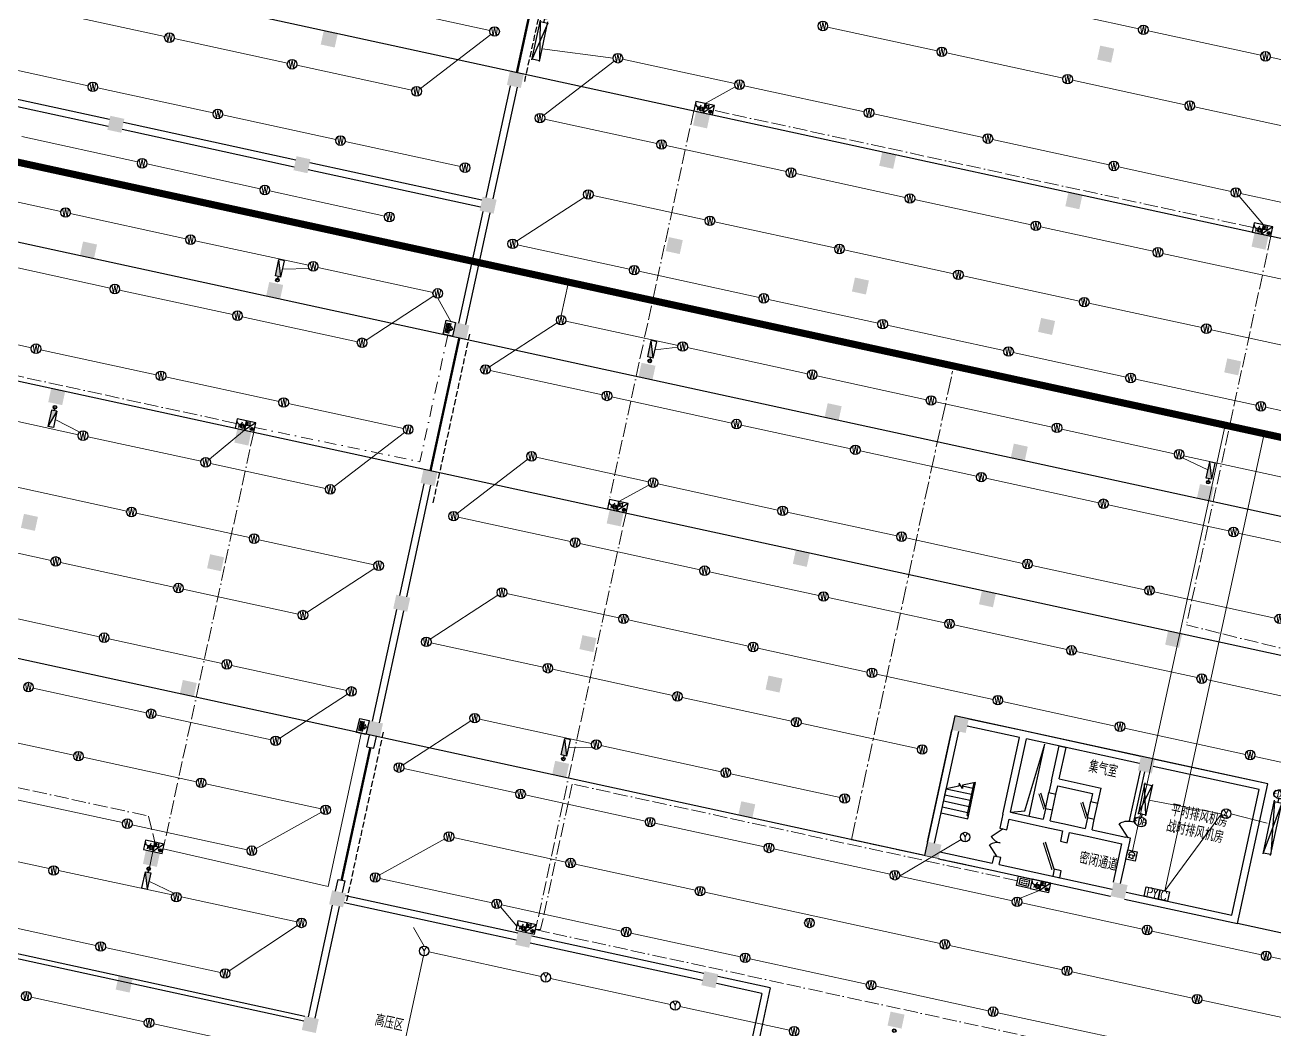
# Model space of a CAD drawing. Extents: x 791398 to 2325386, y -987887 to -518217.
# Drawn here: x 1532237 to 1584734, y -798688 to -756497 of the extents above; entities that cross this region are included whole.
import ezdxf
from ezdxf.enums import TextEntityAlignment as Align

# ---------------------------------------------------------------- set-up
doc = ezdxf.new("R2010")
doc.units = 0
doc.header["$LTSCALE"] = 1000
doc.header["$MEASUREMENT"] = 0
for name, pattern in [('ACAD_ISO11W100', [33.5, 12, -3, 12, -3, 0.5, -3]), ('BORDER', [1.75, 0.5, -0.25, 0.5, -0.25, 0, -0.25]), ('CENTER2', [1.125, 0.75, -0.125, 0.125, -0.125]), ('DASH', [0.35, 0.25, -0.1]), ('DASHDOT', [1, 0.5, -0.25, 0, -0.25]), ('DASHEDX2', [1.5, 1, -0.5]), ('常规', [10, 10, 0])]:
    doc.linetypes.add(name, pattern=pattern)
for name, color, linetype in [('COLUMN', 9, 'Continuous'), ('JPS-X', 1, 'BORDER'), ('JPS-XHS', 7, 'Continuous'), ('K-排风', 2, 'Continuous'), ('K-防火阀', 7, 'Continuous'), ('PS房间字', 3, 'Continuous'), ('RD-equip', 3, 'Continuous'), ('RD-text', 4, 'Continuous'), ('STAIR', 9, 'Continuous'), ('STAIRS', 9, 'Continuous'), ('TEXT', 7, 'Continuous'), ('WALL', 8, 'Continuous'), ('WINDOW', 8, 'Continuous'), ('ZS封堵', 40, 'Continuous'), ('ZS房间字', 6, 'Continuous')]:
    doc.layers.add(name, color=color, linetype=linetype)
doc.layers.add('RD-line', color=2, linetype='Continuous', lineweight=0)
doc.styles.add('_TCH_DIM', font='SIMPLEX', dxfattribs={"bigfont": 'GBCBIG'})
doc.styles.add('FS1', font='txt4', dxfattribs={"width": 0.8, "bigfont": 'fstxt'})
doc.styles.add('FS2', font='tjromans.shx', dxfattribs={"width": 0.8, "bigfont": 'tjhztxt.shx'})
doc.styles.add('K-KHZ', font='tjromans.shx', dxfattribs={"width": 0.8, "bigfont": 'tjhztxt.shx'})
doc.styles.get("Standard").update_dxf_attribs({"font": 'gbenor.shx', "bigfont": 'gbcbig.shx'})

# ---------------------------------------------------------------- blocks, each defined once
blk = doc.blocks.new('FF')
at = {"linetype": 'Continuous'}
for radius in [75, 60]:
    blk.add_circle((0, 0), radius, dxfattribs=at)
blk = doc.blocks.new('DXHS')
at = {"layer": 'JPS-XHS'}
blk.add_hatch(color=256, dxfattribs=at).paths.add_polyline_path([(-350, 240), (-350, 0), (350, 0)])
at = {"layer": 'JPS-XHS', "linetype": 'Continuous'}
for p, q in [((-350, 240), (-350, 0)), ((-350, 240), (350, 240)), ((-350, 0), (350, 0)), ((350, 240), (350, 0))]:
    blk.add_line(p, q, dxfattribs=at)
at = {"layer": 'JPS-XHS'}
blk.add_line((-350, 240), (350, 0), dxfattribs=at)
blk = doc.blocks.new('xxhhsss')
at = {"layer": 'JPS-X', "const_width": 50}
for points in [[(77712, -68725), (77680, -68871)], [(93348, -72119), (93316, -72266)], [(68303, -74357), (68335, -74210)], [(116802, -77211), (116770, -77357)], [(89720, -88830), (89688, -88976)], [(72242, -93733), (72274, -93587)]]:
    blk.add_lwpolyline(points, dxfattribs=at)
at = {"layer": 'JPS-X'}
for p, rotation in [((77680, -68871), 257.7513756366785), ((93316, -72266), 257.7513756366785), ((68335, -74210), 257.7513756366785), ((116770, -77357), 257.7513756366785), ((89688, -88976), 257.7513756366785), ((72274, -93587), 77.75137563667849), ((103584, -100384), 257.7513756366785)]:
    blk.add_blockref('FF', p, dxfattribs=dict(at, rotation=rotation))
at = {"layer": 'JPS-XHS', "xscale": -1}
for p, rotation in [((77669, -68357), 257.7513756366785), ((93305, -71752), 257.7513756366785), ((116759, -76843), 257.7513756366785), ((89677, -88462), 257.7513756366785), ((72285, -94101), 77.75137563667849)]:
    blk.add_blockref('DXHS', p, dxfattribs=dict(at, rotation=rotation))
at = {"layer": 'JPS-XHS', "rotation": 257.7513756366785}
blk.add_blockref('DXHS', (68112, -74673), dxfattribs=at)
blk = doc.blocks.new('_FZH')
blk.add_solid([(-0.5, -0.5), (0.5, -0.5), (-0.5, 0.5), (0.5, 0.5)])
blk = doc.blocks.new('$DorLib2D$00000190')
at = {"color": 0}
blk.add_line((-0.5, 0.187), (0.366, 0.687), dxfattribs=at)
at = {"color": 0, "const_width": 0.0625}
blk.add_lwpolyline([(-0.562, 0.296), (0.304, 0.796)], dxfattribs=at)
blk = doc.blocks.new('$DorLib2D$00000116')
at = {"color": 0}
for p, q in [((-0.5, 0), (-0.146, 0.354)), ((0.5, 0), (0.146, 0.354))]:
    blk.add_line(p, q, dxfattribs=at)
for centre, start, end in [((-0.5, 0), 0, 45), ((0.5, 0), 135, 180)]:
    blk.add_arc(centre, 0.5, start, end, dxfattribs=at)
blk = doc.blocks.new('$DorLib2D$00000192')
at = {"color": 0}
blk.add_line((-0.5, 0.125), (0.366, 0.625), dxfattribs=at)
at = {"color": 0, "const_width": 0.0417}
blk.add_lwpolyline([(-0.542, 0.197), (0.324, 0.697)], dxfattribs=at)
blk = doc.blocks.new('$DorLib2D$00000114')
at = {"color": 0}
blk.add_line((0.5, 0), (-0.207, 0.707), dxfattribs=at)
blk.add_arc((0.5, 0), 1, 135, 180, dxfattribs=at)
blk = doc.blocks.new('yy')
at = {"layer": 'RD-equip'}
blk.add_circle((0, 0), 200, dxfattribs=at)
at = {"layer": 'RD-equip', "color": 4, "style": 'FS1', "width": 0.8}
blk.add_attdef('Y', text='', height=360, dxfattribs=at).set_placement((0, 0), align=Align.MIDDLE)
blk = doc.blocks.new('dafsdgdgdfgh')
at = {"layer": 'RD-equip'}
blk.add_lwpolyline([(300, 400), (300, 0), (-300, 0), (-300, 400)], close=True, dxfattribs=at)
at = {"layer": 'RD-text'}
for points in [[(200, 333), (200, 67), (-200, 67), (-200, 333)], [(-113, 257), (-87, 257), (-87, 237), (-113, 237)], [(-113, 163), (-87, 163), (-87, 143), (-113, 143)], [(-13, 257), (13, 257), (13, 237), (-13, 237)], [(-13, 163), (13, 163), (13, 143), (-13, 143)], [(87, 257), (113, 257), (113, 237), (87, 237)], [(87, 163), (113, 163), (113, 143), (87, 143)]]:
    blk.add_lwpolyline(points, close=True, dxfattribs=at)
blk = doc.blocks.new('sadadfadsada')
for p, q in [((-400, 400), (-400, 0)), ((0, 400), (-400, 400)), ((-400, 0), (0, 0)), ((-268, 200), (-268, 60)), ((400, 400), (0, 400)), ((400, 400), (0, 0)), ((0, 400), (0, 0)), ((0, 0), (0, 400)), ((0, 0), (400, 0)), ((33, 346, 0), (33, 226, 0)), ((92, 346, 0), (33, 346, 0)), ((33, 226, 0), (92, 226, 0)), ((92, 326, 0), (172, 366, 0)), ((92, 226, 0), (92, 346, 0)), ((172, 206, 0), (92, 246, 0)), ((172, 366, 0), (172, 206, 0)), ((242, 159), (338, 64)), ((242, 64), (338, 159)), ((400, 0), (400, 400))]:
    blk.add_line(p, q)
for centre, radius in [((-109, 144), 90.3), ((-109, 144), 45.2), ((290, 111), 67.6)]:
    blk.add_circle(centre, radius)
blk.add_arc((-268, 320), 120, 180, 0)
at = {"flags": 9}
for p in [(-200, 400), (200, 400)]:
    blk.add_attdef('A', p, '', height=0.008, dxfattribs=at)
blk = doc.blocks.new('FHJL')
at = {"layer": 'RD-equip', "color": 4}
for p, q in [((-212, 331), (210, 331)), ((-212, 274), (210, 274)), ((-212, 221), (210, 221)), ((-212, 168), (210, 168)), ((-97, 120), (-31, 120)), ((0, 43), (-97, 120)), ((-31, 120), (-31, 293)), ((0, 43), (97, 120)), ((31, 120), (31, 293)), ((97, 120), (31, 120))]:
    blk.add_line(p, q, dxfattribs=at)
at = {"layer": 'RD-equip'}
blk.add_lwpolyline([(300, 400), (300, 0), (-300, 0), (-300, 400)], close=True, dxfattribs=at)
blk = doc.blocks.new('adfarq2daasdfwqdf')
at = {"color": 4}
for p, q in [((-73, 0), (-139, 0)), ((-94, -112), (-67, 29)), ((-67, 29), (62, 29)), ((94, -112), (62, 29)), ((139, 0), (71, 0)), ((0, -112), (-94, -112)), ((0, -112), (94, -112))]:
    blk.add_line(p, q, dxfattribs=at)
blk.add_ellipse((0, 0), major_axis=(98.3, 98.3), ratio=1, start_param=5.497787, end_param=8.63938, dxfattribs=at)
at = {"layer": 'RD-equip'}
blk.add_lwpolyline([(-201, 200), (199, 200), (199, -200), (-201, -200)], close=True, dxfattribs=at)
blk = doc.blocks.new('KZMK')
at = {"layer": 'RD-equip'}
blk.add_lwpolyline([(-200, 400), (200, 400), (200, 0), (-200, 0)], close=True, dxfattribs=at)
at = {"layer": 'RD-equip', "color": 4, "style": 'FS1', "width": 0.8}
blk.add_attdef('C', text='', height=400, dxfattribs=at).set_placement((0, 200), align=Align.MIDDLE)
blk = doc.blocks.new('FI1250K')
at = {"layer": 'K-防火阀'}
for p, q in [((0, -50), (0, 1300)), ((320, 1250), (0, 0)), ((0, 1250), (320, 0)), ((0, 1250), (320, 1250)), ((160, 1250), (160, 1400)), ((320, -50), (320, 1300)), ((0, 0), (320, 0))]:
    blk.add_line(p, q, dxfattribs=at)
at = {"layer": 'K-防火阀', "const_width": 25}
blk.add_lwpolyline([(148, 625, 1), (172, 625, 1)], format="xyb", close=True, dxfattribs=at)
at = {"layer": 'K-防火阀'}
blk.add_ellipse((160, 1590), major_axis=(255, 0), ratio=0.74203, dxfattribs=at)
at = {"layer": 'K-防火阀', "style": 'K-KHZ', "width": 0.65, "flags": 4}
blk.add_attdef('F', text='', height=250, dxfattribs=at).set_placement((160, 1470), align=Align.CENTER)
blk = doc.blocks.new('FI2200K')
at = {"layer": 'K-防火阀'}
for p, q in [((0, -50), (0, 2250)), ((320, 2200), (0, 0)), ((0, 2200), (320, 0)), ((0, 2200), (320, 2200)), ((160, 2200), (160, 2350)), ((320, -50), (320, 2250)), ((0, 0), (320, 0))]:
    blk.add_line(p, q, dxfattribs=at)
at = {"layer": 'K-防火阀', "const_width": 25}
blk.add_lwpolyline([(148, 1101, 1), (172, 1101, 1)], format="xyb", close=True, dxfattribs=at)
at = {"layer": 'K-防火阀'}
blk.add_ellipse((160, 2540), major_axis=(255, 0), ratio=0.74203, dxfattribs=at)
at = {"layer": 'K-防火阀', "style": 'K-KHZ', "width": 0.65, "flags": 4}
blk.add_attdef('F', text='', height=250, dxfattribs=at).set_placement((160, 2420), align=Align.CENTER)
blk = doc.blocks.new('FI1600K')
at = {"layer": 'K-防火阀'}
for p, q in [((0, -50), (0, 1650)), ((320, 1600), (0, 0)), ((0, 1600), (320, 0)), ((0, 1600), (320, 1600)), ((160, 1600), (160, 1750)), ((320, -50), (320, 1650)), ((0, 0), (320, 0))]:
    blk.add_line(p, q, dxfattribs=at)
at = {"layer": 'K-防火阀', "const_width": 25}
blk.add_lwpolyline([(148, 801, 1), (172, 801, 1)], format="xyb", close=True, dxfattribs=at)
at = {"layer": 'K-防火阀'}
blk.add_ellipse((160, 1940), major_axis=(255, 0), ratio=0.74203, dxfattribs=at)
at = {"layer": 'K-防火阀', "style": 'K-KHZ', "width": 0.65, "flags": 4}
blk.add_attdef('F', text='', height=250, dxfattribs=at).set_placement((160, 1820), align=Align.CENTER)

msp = doc.modelspace()

# ---------------------------------------------------------------- linework, layer by layer
msp.add_line((1574412, -789715), (1575070, -786685))
msp.add_line((1574412, -789715), (1575070, -786685))
msp.add_lwpolyline([(1573630, -789545), (1574228, -789492), (1575070, -786685)])
msp.add_lwpolyline([(1573630, -789545), (1574228, -789492), (1575070, -786685)])
at = {"layer": 'RD-equip'}
msp.add_lwpolyline([(1579321, -792674), (1579908, -792798), (1579825, -793189), (1579239, -793065)], close=True, dxfattribs=at)
at = {"layer": 'RD-line'}
for p, q in [((1538107, -756985), (1533249, -755930)), ((1546924, -755676), (1551764, -756726)), ((1574113, -755592), (1579011, -756655)), ((1548843, -759159), (1551800, -756890)), ((1570544, -757580), (1565941, -756581)), ((1579402, -756740), (1584139, -757769)), ((1543259, -758103), (1538497, -757070)), ((1556939, -757893), (1553954, -757497)), ((1529921, -757971), (1534891, -759050)), ((1554023, -760284), (1556980, -758015)), ((1557334, -757936), (1562049, -758959)), ((1575832, -758728), (1570935, -757665)), ((1584530, -757853), (1589605, -758955)), ((1548489, -759239), (1543650, -758188)), ((1562440, -759044), (1567488, -760140)), ((1580960, -759841), (1576223, -758813)), ((1535282, -759134), (1540140, -760189)), ((1560800, -759796), (1562069, -759098)), ((1586426, -761028), (1581351, -759926)), ((1540531, -760274), (1545292, -761308)), ((1558775, -761472), (1554060, -760448)), ((1567879, -760225), (1572481, -761224)), ((1536965, -762245), (1532107, -761183)), ((1545683, -761392), (1550522, -762443)), ((1564214, -762653), (1559166, -761557)), ((1572872, -761309), (1577770, -762372)), ((1542115, -763372), (1537355, -762331)), ((1569207, -763737), (1564605, -762737)), ((1578160, -762457), (1582898, -763485)), ((1528775, -763253), (1533745, -764331)), ((1547344, -764516), (1542506, -763457)), ((1552886, -765574), (1555730, -763719)), ((1556093, -763652), (1560808, -764676)), ((1574495, -764885), (1569598, -763821)), ((1584253, -764888), (1583223, -763680)), ((1583289, -763570), (1588364, -764672)), ((1534136, -764415), (1538994, -765469)), ((1561199, -764761), (1566247, -765857)), ((1579624, -765998), (1574886, -764969)), ((1584559, -765363), (1591302, -766827)), ((1539384, -765553), (1544146, -766586)), ((1557629, -766749), (1552914, -765725)), ((1566638, -765942), (1571240, -766941)), ((1585090, -767185), (1580015, -766083)), ((1535815, -767539), (1530958, -766484)), ((1543062, -766741), (1544166, -766722)), ((1544537, -766671), (1549377, -767720)), ((1563068, -767930), (1558020, -766834)), ((1554752, -768687), (1555056, -767290)), ((1571631, -767026), (1576528, -768089)), ((1540968, -768657), (1536206, -767624)), ((1546561, -769726), (1549405, -767872)), ((1549572, -767963), (1550117, -768938)), ((1568062, -769014), (1563459, -768014)), ((1576919, -768174), (1581657, -769202)), ((1532505, -770044), (1527535, -768965)), ((1546198, -769793), (1541359, -768742)), ((1551741, -770851), (1554584, -768996)), ((1554947, -768930), (1559662, -769956)), ((1573350, -770162), (1568452, -769099)), ((1582048, -769287), (1587123, -770389)), ((1558698, -770135), (1559659, -770019)), ((1560052, -770041), (1565100, -771141)), ((1537753, -771183), (1532895, -770128)), ((1578478, -771275), (1573741, -770247)), ((1556484, -772026), (1551769, -771002)), ((1542905, -772302), (1538144, -771268)), ((1565491, -771226), (1570093, -772228)), ((1583944, -772462), (1578869, -771360)), ((1561923, -773207), (1556874, -772111)), ((1529621, -772641), (1534479, -773695)), ((1548136, -773437), (1543296, -772386)), ((1570483, -772313), (1575380, -773380)), ((1588940, -773546), (1584335, -772547)), ((1533505, -773057), (1534544, -773586)), ((1534870, -773780), (1539631, -774814)), ((1541451, -773503), (1539980, -774728)), ((1545216, -775870), (1548173, -773601)), ((1566916, -774291), (1562313, -773292)), ((1575770, -773465), (1580508, -774497)), ((1578753, -791164), (1582644, -773297)), ((1580104, -792840), (1584281, -773654)), ((1550395, -776995), (1553352, -774726)), ((1553706, -774646), (1558421, -775673)), ((1572204, -775439), (1567307, -774376)), ((1581917, -775176), (1580849, -774662)), ((1580898, -774581), (1585974, -775687)), ((1540022, -774899), (1544861, -775950)), ((1536512, -776900), (1531654, -775845)), ((1557172, -776507), (1558441, -775809)), ((1558811, -775758), (1563859, -776858)), ((1577333, -776552), (1572595, -775524)), ((1564249, -776943), (1568852, -777945)), ((1582799, -777739), (1577723, -776637)), ((1541664, -778018), (1536903, -776985)), ((1555147, -778182), (1550432, -777159)), ((1528476, -777918), (1533333, -778973)), ((1587795, -778823), (1583189, -777824)), ((1546895, -779154), (1542055, -778103)), ((1560586, -779363), (1555538, -778267)), ((1569242, -778030), (1574139, -779097)), ((1533724, -779057), (1538486, -780091)), ((1544079, -781160), (1546923, -779305)), ((1565579, -780447), (1560977, -779448)), ((1574529, -779182), (1579267, -780214)), ((1538876, -780176), (1543716, -781227)), ((1549258, -782284), (1552102, -780430)), ((1552465, -780363), (1557179, -781390)), ((1570867, -781595), (1565970, -780532)), ((1579657, -780298), (1584733, -781404)), ((1535366, -782177), (1530509, -781122)), ((1557570, -781475), (1562618, -782574)), ((1575996, -782709), (1571258, -781680)), ((1540519, -783295), (1535757, -782262)), ((1554001, -783460), (1549286, -782436)), ((1563008, -782660), (1567611, -783662)), ((1581462, -783895), (1576387, -782794)), ((1545749, -784431), (1540910, -783380)), ((1559440, -784640), (1554392, -783544)), ((1568001, -783747), (1572898, -784813)), ((1586458, -784980), (1581853, -783980)), ((1532578, -784334), (1537340, -785368)), ((1542933, -786437), (1545777, -784583)), ((1564434, -785724), (1559831, -784725)), ((1573288, -784898), (1578026, -785930)), ((1537731, -785453), (1542570, -786504)), ((1548113, -787561), (1550956, -785707)), ((1551319, -785640), (1556034, -786664)), ((1569722, -786872), (1564825, -785809)), ((1534287, -787150), (1529429, -786095)), ((1546362, -786235), (1544967, -792660)), ((1578415, -786015), (1583492, -787121)), ((1555070, -786846), (1556066, -786820)), ((1556425, -786749), (1561474, -787845)), ((1539439, -788269), (1534677, -787235)), ((1583880, -787205), (1588488, -788209)), ((1552856, -788737), (1548141, -787713)), ((1561864, -787929), (1566467, -788929)), ((1544669, -789404), (1539830, -788353)), ((1531576, -788950), (1536338, -789983)), ((1558295, -789917), (1553247, -788821)), ((1541939, -791064), (1544690, -789543)), ((1582480, -789607), (1579440, -789038)), ((1536729, -790068), (1541568, -791119)), ((1563288, -791001), (1558686, -790002)), ((1582480, -789607), (1580104, -792840)), ((1582880, -789607), (1584403, -790008)), ((1533258, -791908), (1528392, -790859)), ((1538044, -791080), (1544967, -792660)), ((1547118, -792189), (1549869, -790668)), ((1550240, -790613), (1554955, -791637)), ((1568576, -792149), (1563679, -791086)), ((1568967, -792234), (1571548, -790691)), ((1537611, -791191), (1537420, -792070)), ((1538414, -793020), (1533640, -791991)), ((1555346, -791722), (1560394, -792818)), ((1537444, -792434), (1538487, -792940)), ((1551854, -793352), (1547139, -792328)), ((1573705, -793263), (1568967, -792234)), ((1543651, -794150), (1538792, -793102)), ((1560785, -792903), (1570675, -795050)), ((1574848, -792828), (1574027, -793150)), ((1552203, -793522), (1552894, -794326)), ((1557293, -794532), (1552245, -793437)), ((1579171, -794450), (1574096, -793348)), ((1530457, -794107), (1535218, -795141)), ((1540811, -796208), (1543680, -794303)), ((1549002, -795170), (1548555, -794385)), ((1553680, -794475), (1553892, -794475)), ((1562286, -795617), (1557684, -794617)), ((1584167, -795534), (1579562, -794534)), ((1535609, -795225), (1540449, -796276)), ((1571066, -795135), (1575804, -796163)), ((1547906, -800453), (1548980, -795569)), ((1549198, -795413), (1553913, -796436)), ((1567574, -796765), (1562677, -795701)), ((1589582, -796710), (1584558, -795619)), ((1576195, -796248), (1581270, -797350)), ((1554304, -796521), (1559352, -797617)), ((1572703, -797878), (1567965, -796849)), ((1537252, -798345), (1532490, -797311)), ((1559743, -797702), (1564345, -798701)), ((1581661, -797435), (1586266, -798435)), ((1542482, -799480), (1537642, -798430)), ((1578169, -799065), (1573094, -797963))]:
    msp.add_line(p, q, dxfattribs=at)
at = {"layer": 'RD-line', "linetype": 'ACAD_ISO11W100', "ltscale": 0.05}
for p, q in [((1560324, -760102), (1556781, -776422)), ((1583820, -764998), (1561148, -760076)), ((1541103, -773223), (1502795, -764906)), ((1584559, -765363), (1581016, -781683)), ((1541842, -773588), (1538087, -790885)), ((1557478, -776982), (1553723, -794279)), ((1499107, -781349), (1537421, -789709)), ((1588010, -783406), (1581016, -781683)), ((1555219, -788362), (1553892, -794475)), ((1573913, -792421), (1555219, -788362)), ((1537421, -789709), (1537696, -790800)), ((1553680, -794475), (1584170, -801094))]:
    msp.add_line(p, q, dxfattribs=at)
at = {"layer": 'RD-line', "linetype": 'DASHDOT'}
for p in [(1549990, -769524), (1541884, -773392)]:
    msp.add_line(p, (1548820, -774832), dxfattribs=at)
at = {"layer": 'RD-line', "linetype": 'CENTER2'}
for p, q in [((1566949, -790700), (1571240, -770814)), ((1573955, -792225), (1566949, -790700))]:
    msp.add_line(p, q, dxfattribs=at)
at = {"layer": 'RD-line', "linetype": 'DASHEDX2', "const_width": 300}
msp.add_lwpolyline([(1530010, -761836), (1592939, -775539)], dxfattribs=at)
at = {"layer": 'STAIR'}
for p, q in [((1571457, -788446), (1570928, -788559)), ((1571463, -788320), (1571457, -788446)), ((1571459, -788409), (1571529, -788424)), ((1571606, -788547), (1571463, -788320)), ((1571613, -788413), (1571606, -788547)), ((1571612, -788442), (1572048, -788536)), ((1572162, -788295), (1571613, -788413)), ((1571800, -789680), (1572098, -788309)), ((1571859, -789693), (1572162, -788295)), ((1571859, -789693), (1572162, -788295)), ((1570707, -789576), (1570928, -788559)), ((1570873, -788813), (1571938, -789045)), ((1570928, -788559), (1571993, -788791)), ((1570762, -789322), (1571828, -789553)), ((1570817, -789067), (1571883, -789299)), ((1570707, -789576), (1571831, -789820)), ((1571800, -789680), (1571859, -789693)), ((1571831, -789820), (1571859, -789693))]:
    msp.add_line(p, q, dxfattribs=at)
at = {"layer": 'STAIRS'}
for p, q in [((1505445, -789938), (1543948, -798297)), ((1505487, -789743), (1543990, -798102))]:
    msp.add_line(p, q, dxfattribs=at)
msp.add_lwpolyline([(1505696, -748242), (1497744, -746516), (1497744, -746749), (1496394, -746749), (1496394, -757888), (1636280, -788257), (1636407, -787671), (1636407, -787671), (1638571, -777703), (1638571, -777703), (1638698, -777117)], close=True, dxfattribs=at)
msp.add_lwpolyline([(1499943, -776157), (1499943, -775849), (1500194, -775849), (1500194, -775249), (1500044, -775249), (1500044, -772999), (1499994, -772999), (1499994, -770449), (1500194, -770449), (1500194, -769849), (1499994, -769849), (1499994, -765117), (1500123, -765145), (1500251, -764558), (1635070, -793827), (1632652, -804968), (1583155, -794222), (1584428, -788359), (1571284, -785505), (1570011, -791369), (1499943, -776157), (1499943, -775849)], dxfattribs=at)
at = {"layer": 'WALL'}
for p, q in [((1528559, -758885), (1535790, -760455)), ((1551605, -763735), (1552623, -759044)), ((1528495, -759178), (1535727, -760748)), ((1551898, -763798), (1552916, -759108)), ((1536377, -760582), (1543608, -762152)), ((1536313, -760875), (1543545, -762445)), ((1551363, -764143), (1544131, -762573)), ((1551426, -763849), (1544195, -762280)), ((1550459, -769012), (1551477, -764321)), ((1550752, -769075), (1551770, -764385)), ((1547977, -780445), (1548995, -775755)), ((1548270, -780509), (1549288, -775818)), ((1546831, -785723), (1547849, -781032)), ((1547124, -785786), (1548143, -781095)), ((1574118, -786121), (1571870, -785633)), ((1546598, -786797), (1546704, -786309)), ((1546891, -786861), (1546997, -786373)), ((1570138, -790782), (1571157, -786092)), ((1570431, -790846), (1571450, -786155)), ((1574005, -786403), (1571807, -785926)), ((1579102, -787203), (1574118, -786121)), ((1546598, -786797), (1546891, -786861)), ((1573305, -789628), (1574005, -786403)), ((1573630, -789545), (1574298, -786467)), ((1579038, -787496), (1574298, -786467)), ((1575348, -788230), (1575667, -786764)), ((1575667, -786764), (1575960, -786827)), ((1575673, -788147), (1575960, -786827)), ((1584428, -788359), (1579688, -787330)), ((1579072, -787810), (1578616, -789911)), ((1578811, -789954), (1579268, -787853)), ((1584071, -788588), (1579624, -787623)), ((1575348, -788230), (1575242, -788718)), ((1575535, -788782), (1575610, -788440)), ((1575610, -788440), (1577076, -788758)), ((1575673, -788147), (1577432, -788529)), ((1583155, -794222), (1584428, -788359)), ((1575242, -788718), (1575535, -788782)), ((1577076, -788758), (1577001, -789100)), ((1577294, -789164), (1577432, -788529)), ((1582925, -793865), (1584071, -788588)), ((1573630, -789545), (1574998, -789842)), ((1575094, -789402), (1574998, -789842)), ((1575387, -789466), (1575094, -789402)), ((1575291, -789906), (1575387, -789466)), ((1577001, -789100), (1577294, -789164)), ((1573305, -789628), (1573178, -790214)), ((1573471, -790278), (1573567, -789838)), ((1573567, -789838), (1575081, -790167)), ((1575291, -789906), (1576024, -790065)), ((1576024, -790065), (1576757, -790224)), ((1576853, -789784), (1576757, -790224)), ((1577146, -789848), (1576853, -789784)), ((1577051, -790288), (1577146, -789848)), ((1578616, -789911), (1578811, -789954)), ((1573178, -790214), (1573471, -790278)), ((1575081, -790167), (1575814, -790326)), ((1575814, -790326), (1575719, -790766)), ((1576012, -790830), (1576107, -790390)), ((1576107, -790390), (1576840, -790549)), ((1576840, -790549), (1578306, -790867)), ((1577051, -790288), (1578468, -790595)), ((1575719, -790766), (1576012, -790830)), ((1577956, -792480), (1578306, -790867)), ((1578249, -792543), (1578631, -790784)), ((1578663, -790638), (1578468, -790595)), ((1578631, -790784), (1578663, -790638)), ((1570597, -791496), (1572845, -791984)), ((1570661, -791203), (1572860, -791680)), ((1572923, -791387), (1572860, -791680)), ((1573216, -791451), (1572923, -791387)), ((1573153, -791744), (1573216, -791451)), ((1572845, -791984), (1577829, -793066)), ((1573153, -791744), (1577892, -792773)), ((1575464, -791939), (1575400, -792232)), ((1575757, -792002), (1575464, -791939)), ((1575694, -792295), (1575757, -792002)), ((1545282, -792856), (1545388, -792368)), ((1545388, -792368), (1545682, -792431)), ((1545576, -792920), (1545682, -792431)), ((1575400, -792232), (1575694, -792295)), ((1552932, -794619), (1545701, -793050)), ((1578415, -793193), (1583155, -794222)), ((1578479, -792900), (1582925, -793865)), ((1544137, -798133), (1545155, -793443)), ((1544430, -798197), (1545448, -793506)), ((1552869, -794913), (1545637, -793343)), ((1560750, -796317), (1553519, -794747)), ((1560687, -796610), (1553455, -795040)), ((1563179, -797151), (1561273, -796737)), ((1563535, -796921), (1561337, -796444)), ((1563179, -797151), (1562022, -802477)), ((1563535, -796921), (1562379, -802247))]:
    msp.add_line(p, q, dxfattribs=at)
at = {"layer": 'WINDOW'}
for p, q in [((1575094, -789402, 150), (1575242, -788718, 150)), ((1575387, -789466, 150), (1575535, -788782, 150)), ((1576853, -789784, 150), (1577001, -789100, 150)), ((1577146, -789848, 150), (1577294, -789164, 150))]:
    msp.add_line(p, q, dxfattribs=at)
at = {"layer": 'WINDOW', "linetype": 'DASH', "ltscale": 2, "const_width": 100}
for points in [[(1554106, -752919), (1552897, -758489)], [(1550478, -769630), (1549269, -775200)], [(1546744, -786829), (1545535, -792400)]]:
    msp.add_lwpolyline(points, dxfattribs=at)
at = {"layer": 'ZS封堵', "linetype": 'DASH'}
for points in [[(1553224, -758868), (1554541, -752881)], [(1549384, -776555), (1550933, -769422)], [(1545756, -793266), (1547305, -786132)]]:
    msp.add_lwpolyline(points, dxfattribs=at)

# ---------------------------------------------------------------- block references
at = {"rotation": 347.7513756287452}
msp.add_blockref('dafsdgdgdfgh', (1574164, -792680), dxfattribs=at)
at = {"layer": 'COLUMN'}
for p, xscale, yscale, zscale, rotation in [((1545015, -757085), 600.0000000001469, 600.0000000000331, 600.0000000000331, 347.7513756325841), ((1577623, -757718), 599.9999999999193, 599.9999999999836, 599.9999999999836, 347.7513756325794), ((1552833, -758783), 599.9999999999193, 599.9999999999193, 599.9999999999193, 347.7513756325794), ((1560651, -760480), 599.9999999999441, 600.0000000000331, 600.0000000000331, 347.7513756325686), ((1536052, -760665), 600.0000000001221, 599.9999999999836, 599.9999999999836, 347.751375632595), ((1543870, -762362), 599.9999999998946, 600.0000000000331, 600.0000000000331, 347.7513756325903), ((1568469, -762177), 600.0000000001469, 599.9999999999836, 599.9999999999836, 347.7513756325841), ((1551688, -764060), 600.0000000001221, 600.0000000000331, 600.0000000000331, 347.751375632595), ((1576287, -763874), 599.9999999999193, 599.9999999998699, 599.9999999998699, 347.7513756325794), ((1584105, -765572), 600.0000000001221, 600.0000000000331, 600.0000000000331, 347.751375632595), ((1534906, -765942), 600.0000000003744, 599.9999999999836, 599.9999999999836, 347.7513756325889), ((1559505, -765757), 600.0000000001221, 599.9999999999836, 599.9999999999836, 347.751375632595), ((1542724, -767640), 600.0000000001469, 600.0000000000331, 600.0000000000331, 347.7513756325841), ((1567323, -767454), 600.0000000001221, 599.9999999999836, 599.9999999999836, 347.751375632595), ((1550542, -769337), 599.9999999999193, 600.0000000000331, 600.0000000000331, 347.7513756325794), ((1575141, -769151), 599.9999999998946, 600.0000000000331, 600.0000000000331, 347.7513756325903), ((1582959, -770849), 599.9999999998946, 600.0000000000331, 600.0000000000331, 347.7513756325903), ((1558360, -771034), 599.9999999999193, 600.0000000000331, 600.0000000000331, 347.7513756325794), ((1533570, -772099), 600.0000000001469, 600.0000000000331, 600.0000000000331, 347.7513756325841), ((1566178, -772731), 599.9999999999193, 600.0000000000331, 600.0000000000331, 347.7513756325794), ((1541387, -773796), 599.9999999998946, 599.9999999999193, 599.9999999999193, 347.7513756325903), ((1573996, -774428), 599.9999999999441, 600.0000000000824, 600.0000000000824, 347.7513756325686), ((1549205, -775493), 599.9999999999193, 600.0000000000331, 600.0000000000331, 347.7513756325794), ((1581813, -776126), 600.0000000001469, 600.0000000000331, 600.0000000000331, 347.7513756325841), ((1557023, -777191), 599.9999999999193, 599.9999999999193, 599.9999999999193, 347.7513756325794), ((1532424, -777376), 599.9999999999441, 600.0000000000824, 600.0000000000824, 347.7513756325686), ((1540242, -779073), 600.0000000001716, 600.0000000000331, 600.0000000000331, 347.7513756325733), ((1564841, -778888), 599.9999999999193, 600.0000000000331, 600.0000000000331, 347.7513756325794), ((1548060, -780770), 600.0000000004237, 600.0000000000331, 600.0000000000331, 347.7513756325671), ((1572659, -780585), 599.9999999999193, 600.0000000000331, 600.0000000000331, 347.7513756325794), ((1555878, -782468), 599.9999999999441, 599.9999999999687, 599.9999999999687, 347.7513756325686), ((1580477, -782282), 599.9999999998946, 599.9999999999193, 599.9999999999193, 347.7513756325903), ((1539096, -784350), 600.0000000001716, 600.0000000000331, 600.0000000000331, 347.7513756325733), ((1563695, -784165), 599.9999999999441, 600.0000000000331, 600.0000000000331, 347.7513756325686), ((1546914, -786048), 599.9999999999441, 599.9999999999687, 599.9999999999687, 347.7513756325686), ((1571513, -785862), 599.9999999997165, 600.0000000000331, 600.0000000000331, 347.7513756325638), ((1554732, -787745), 599.9999999999441, 599.9999999999687, 599.9999999999687, 347.7513756325686), ((1579331, -787559), 599.9999999999441, 599.9999999999687, 599.9999999999687, 347.7513756325686), ((1562550, -789442), 600.0000000001962, 600.0000000000824, 600.0000000000824, 347.7513756325624), ((1570368, -791139), 599.9999999999441, 599.9999999999687, 599.9999999999687, 347.7513756325686), ((1537547, -791484), 600.0000000001716, 600.0000000000331, 600.0000000000331, 347.7513756325733), ((1578186, -792836), 600.0000000001962, 600.0000000000824, 600.0000000000824, 347.7513756325624), ((1545365, -793181), 600.0000000001716, 599.9999999999687, 599.9999999999687, 347.7513756325733), ((1553183, -794879), 599.9999999999193, 599.9999999999687, 599.9999999999687, 347.7513756325794), ((1561001, -796576), 600.0000000001469, 599.9999999999193, 599.9999999999193, 347.7513756325841), ((1536402, -796761), 600.0000000001716, 599.9999999999687, 599.9999999999687, 347.7513756325733), ((1568819, -798273), 599.9999999999441, 600.0000000000331, 600.0000000000331, 347.7513756325686), ((1544220, -798458), 599.9999999999441, 599.9999999999687, 599.9999999999687, 347.7513756325686)]:
    msp.add_blockref('_FZH', p, dxfattribs=dict(at, xscale=xscale, yscale=yscale, zscale=zscale, rotation=rotation))
at = {"layer": 'JPS-XHS'}
msp.add_blockref('xxhhsss', (1465159, -698333), dxfattribs=at)
at = {"layer": 'K-排风', "rotation": 347.7513756287452}
for name, p in [('FI1600K', (1553537, -757912)), ('FI2200K', (1584241, -791245))]:
    msp.add_blockref(name, p, dxfattribs=at).add_auto_attribs({'F': 'FDH'})
at = {"layer": 'K-排风'}
ref = msp.add_blockref('FI1250K', (1579260, -788359), dxfattribs=dict(at, xscale=-1, rotation=167.7513756352634))
ref.add_attrib('F', 'FDH', dxfattribs={"layer": 'K-防火阀', "height": 250, "rotation": 347.7514, "style": 'K-KHZ', "width": 0.65, "flags": 4}).set_placement((1579053, -790062), align=Align.CENTER)
at = {"layer": 'RD-equip'}
for p, values in [((1565746, -756538), {'Y': 'W'}), ((1538302, -757027), {'Y': 'W'}), ((1551959, -756769), {'Y': 'W'}), ((1579206, -756698), {'Y': 'W'}), ((1570739, -757622), {'Y': 'W'}), ((1543454, -758146), {'Y': 'W'}), ((1557139, -757893), {'Y': 'W'}), ((1584335, -757811), {'Y': 'W'}), ((1576027, -758770), {'Y': 'W'}), ((1535087, -759092), {'Y': 'W'}), ((1548685, -759281), {'Y': 'W'}), ((1562245, -759002), {'Y': 'W'}), ((1540335, -760231), {'Y': 'W'}), ((1567684, -760182), {'Y': 'W'}), ((1581156, -759884), {'Y': 'W'}), ((1553864, -760406), {'Y': 'W'}), ((1545488, -761350), {'Y': 'W'}), ((1572677, -761266), {'Y': 'W'}), ((1558970, -761514), {'Y': 'W'}), ((1537156, -762304), {'Y': 'W'}), ((1577965, -762414), {'Y': 'W'}), ((1550718, -762486), {'Y': 'W'}), ((1564409, -762695), {'Y': 'W'}), ((1542309, -763423), {'Y': 'W'}), ((1555897, -763610), {'Y': 'W'}), ((1569403, -763779), {'Y': 'W'}), ((1583093, -763528), {'Y': 'W'}), ((1533941, -764369), {'Y': 'W'}), ((1547539, -764558), {'Y': 'W'}), ((1561003, -764718), {'Y': 'W'}), ((1574691, -764927), {'Y': 'W'}), ((1539189, -765509), {'Y': 'W'}), ((1552719, -765683), {'Y': 'W'}), ((1566442, -765899), {'Y': 'W'}), ((1579819, -766040), {'Y': 'W'}), ((1544342, -766627), {'Y': 'W'}), ((1557825, -766791), {'Y': 'W'}), ((1571436, -766983), {'Y': 'W'}), ((1536011, -767581), {'Y': 'W'}), ((1549572, -767763), {'Y': 'W'}), ((1563264, -767972), {'Y': 'W'}), ((1576724, -768131), {'Y': 'W'}), ((1541163, -768700), {'Y': 'W'}), ((1554752, -768887), {'Y': 'W'}), ((1568257, -769056), {'Y': 'W'}), ((1581852, -769245), {'Y': 'W'}), ((1532700, -770086), {'Y': 'W'}), ((1546393, -769835), {'Y': 'W'}), ((1559858, -769996), {'Y': 'W'}), ((1573545, -770204), {'Y': 'W'}), ((1537948, -771225), {'Y': 'W'}), ((1551573, -770960), {'Y': 'W'}), ((1565297, -771176), {'Y': 'W'}), ((1578674, -771317), {'Y': 'W'}), ((1543101, -772344), {'Y': 'W'}), ((1556679, -772068), {'Y': 'W'}), ((1570290, -772260), {'Y': 'W'}), ((1584140, -772504), {'Y': 'W'}), ((1562118, -773249), {'Y': 'W'}), ((1575578, -773408), {'Y': 'W'}), ((1534674, -773738), {'Y': 'W'}), ((1548331, -773479), {'Y': 'W'}), ((1567111, -774333), {'Y': 'W'}), ((1539827, -774856), {'Y': 'W'}), ((1553511, -774604), {'Y': 'W'}), ((1580707, -774522), {'Y': 'W'}), ((1572399, -775481), {'Y': 'W'}), ((1545057, -775992), {'Y': 'W'}), ((1558617, -775712), {'Y': 'W'}), ((1577528, -776595), {'Y': 'W'}), ((1536707, -776942), {'Y': 'W'}), ((1550236, -777116), {'Y': 'W'}), ((1564056, -776893), {'Y': 'W'}), ((1541860, -778061), {'Y': 'W'}), ((1569049, -777977), {'Y': 'W'}), ((1582994, -777781), {'Y': 'W'}), ((1555342, -778225), {'Y': 'W'}), ((1533529, -779015), {'Y': 'W'}), ((1547090, -779196), {'Y': 'W'}), ((1574337, -779125), {'Y': 'W'}), ((1560781, -779406), {'Y': 'W'}), ((1538681, -780134), {'Y': 'W'}), ((1579466, -780239), {'Y': 'W'}), ((1552270, -780321), {'Y': 'W'}), ((1565775, -780490), {'Y': 'W'}), ((1543911, -781269), {'Y': 'W'}), ((1557376, -781429), {'Y': 'W'}), ((1571063, -781638), {'Y': 'W'}), ((1584932, -781425), {'Y': 'W'}), ((1535562, -782219), {'Y': 'W'}), ((1549091, -782394), {'Y': 'W'}), ((1562815, -782610), {'Y': 'W'}), ((1576191, -782751), {'Y': 'W'}), ((1540714, -783338), {'Y': 'W'}), ((1554197, -783502), {'Y': 'W'}), ((1567808, -783694), {'Y': 'W'}), ((1581657, -783938), {'Y': 'W'}), ((1532383, -784292), {'Y': 'W'}), ((1545944, -784473), {'Y': 'W'}), ((1559636, -784683), {'Y': 'W'}), ((1573096, -784842), {'Y': 'W'}), ((1537535, -785411), {'Y': 'W'}), ((1551124, -785598), {'Y': 'W'}), ((1564629, -785767), {'Y': 'W'}), ((1578225, -785955), {'Y': 'W'}), ((1542766, -786546), {'Y': 'W'}), ((1556230, -786706), {'Y': 'W'}), ((1569917, -786915), {'Y': 'W'}), ((1534482, -787192), {'Y': 'W'}), ((1583691, -787142), {'Y': 'W'}), ((1547945, -787671), {'Y': 'W'}), ((1561669, -787887), {'Y': 'W'}), ((1539634, -788311), {'Y': 'W'}), ((1553051, -788779), {'Y': 'W'}), ((1566662, -788971), {'Y': 'W'}), ((1544865, -789447), {'Y': 'W'}), ((1582680, -789607), {'Y': 'Y'}), ((1536533, -790026), {'Y': 'W'}), ((1558490, -789960), {'Y': 'W'}), ((1550044, -790571), {'Y': 'W'}), ((1571719, -790589), {'Y': 'Y'}), ((1541764, -791161), {'Y': 'W'}), ((1563484, -791044), {'Y': 'W'}), ((1555150, -791679), {'Y': 'W'}), ((1533440, -791992), {'Y': 'W'}), ((1546943, -792286), {'Y': 'W'}), ((1568772, -792192), {'Y': 'W'}), ((1560589, -792860), {'Y': 'W'}), ((1538593, -793110), {'Y': 'W'}), ((1552049, -793394), {'Y': 'W'}), ((1573900, -793305), {'Y': 'W'}), ((1543847, -794192), {'Y': 'W'}), ((1565180, -794192), {'Y': 'W'}), ((1557488, -794575), {'Y': 'W'}), ((1579366, -794492), {'Y': 'W'}), ((1535414, -795183), {'Y': 'W'}), ((1549002, -795370), {'Y': 'Y'}), ((1570871, -795092), {'Y': 'W'}), ((1562482, -795659), {'Y': 'W'}), ((1584362, -795577), {'Y': 'W'}), ((1540644, -796318), {'Y': 'W'}), ((1554108, -796479), {'Y': 'Y'}), ((1575999, -796206), {'Y': 'W'}), ((1567770, -796807), {'Y': 'W'}), ((1532294, -797269), {'Y': 'W'}), ((1581465, -797392), {'Y': 'W'}), ((1559547, -797659), {'Y': 'Y'}), ((1572898, -797920), {'Y': 'W'}), ((1537447, -798387), {'Y': 'W'}), ((1564541, -798743), {'Y': 'W'})]:
    msp.add_blockref('yy', p, dxfattribs=at).add_auto_attribs(values)
at = {"layer": 'RD-equip', "rotation": 347.7513756287452}
for p in [(1560715, -760187), (1584168, -765278), (1541451, -773503), (1557087, -776897), (1537611, -791191), (1574848, -792828), (1553247, -794585)]:
    msp.add_blockref('sadadfadsada', p, dxfattribs=at)
at = {"layer": 'RD-equip', "xscale": 1.000005000203869, "yscale": 1.000005000154488, "zscale": 1.000005, "rotation": 77.75137562479175}
for p in [(1550249, -769273), (1546621, -785984)]:
    msp.add_blockref('FHJL', p, dxfattribs=at)
at = {"layer": 'RD-equip', "linetype": '常规', "rotation": 348.1556818513342}
msp.add_blockref('adfarq2daasdfwqdf', (1578713, -791359), dxfattribs=at)
at = {"layer": 'RD-equip', "color": 4, "rotation": 348.0327138263516}
msp.add_blockref('KZMK', (1580021, -793231), dxfattribs=at).add_auto_attribs({'C': 'C'})
at = {"layer": 'WINDOW'}
for name, p, xscale, yscale, zscale, rotation in [('$DorLib2D$00000190', (1575315, -789092), 700, 700, 700, 77.7513756327473), ('$DorLib2D$00000190', (1577074, -789474), 700, 700, 700, 77.7513756327473), ('$DorLib2D$00000114', (1578639, -790274), -700, 700, -700, 77.7513756327426), ('$DorLib2D$00000116', (1573197, -790833), 1200, 1200, 1200, 77.75137563274524), ('$DorLib2D$00000192', (1575738, -791384), 1200, 1200, 1200, 77.75137563263972)]:
    msp.add_blockref(name, p, dxfattribs=dict(at, xscale=xscale, yscale=yscale, zscale=zscale, rotation=rotation))

# ---------------------------------------------------------------- texts
at = {"layer": 'PS房间字', "style": '_TCH_DIM'}
for s, p in [('集气室', (1576871, -787843)), ('平时排风机房', (1580322, -789671))]:
    msp.add_text(s, height=506.4, rotation=347.7514, dxfattribs=at).set_placement(p)
at = {"layer": 'RD-equip', "color": 4, "style": 'FS1', "width": 0.7}
msp.add_attdef('PY', text='FHF', height=400, rotation=348.0327, dxfattribs=at).set_placement((1579575, -792936), align=Align.MIDDLE)
at = {"layer": 'TEXT', "style": 'FS2', "width": 0.7}
msp.add_text('高压区', height=500, rotation=347.5903, dxfattribs=at).set_placement((1546899, -798490))
at = {"layer": 'ZS房间字', "style": '_TCH_DIM'}
for s, p in [('战时排风机房', (1580138, -790344)), ('密闭通道', (1576477, -791678))]:
    msp.add_text(s, height=506.4, rotation=347.7514, dxfattribs=at).set_placement(p)

doc.saveas('drawing.dxf')
